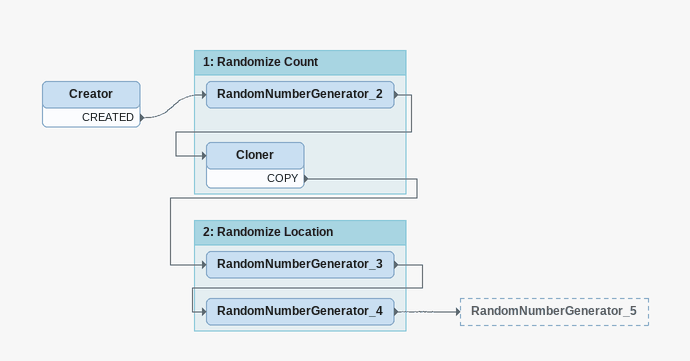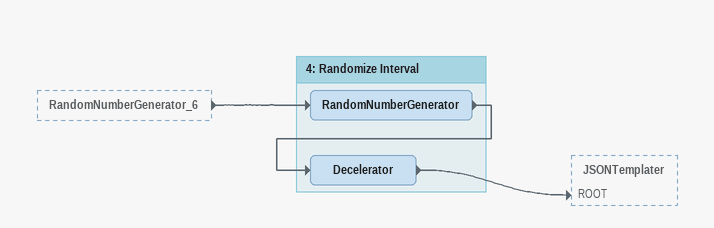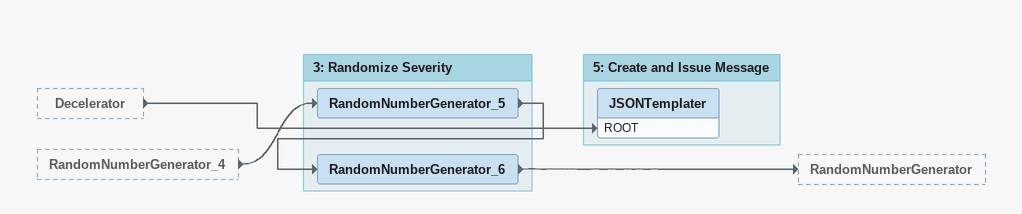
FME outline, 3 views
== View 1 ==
Creator
    CREATED -> RandomNumberGenerator_2

Bookmark: 1: Randomize Count
RandomNumberGenerator_2
    -> Cloner
Cloner
    COPY -> RandomNumberGenerator_3

Bookmark: 2: Randomize Location
RandomNumberGenerator_3
    -> RandomNumberGenerator_4
RandomNumberGenerator_4
    -> RandomNumberGenerator_5

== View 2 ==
RandomNumberGenerator_6 [outside]
    -> RandomNumberGenerator

Bookmark: 4: Randomize Interval
RandomNumberGenerator
    -> Decelerator
Decelerator
    -> JSONTemplater [ROOT]

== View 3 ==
Decelerator [outside]
    -> JSONTemplater [ROOT]
RandomNumberGenerator_4 [outside]
    -> RandomNumberGenerator_5

Bookmark: 3: Randomize Severity
RandomNumberGenerator_5
    -> RandomNumberGenerator_6
RandomNumberGenerator_6
    -> RandomNumberGenerator

Bookmark: 5: Create and Issue Message
JSONTemplater
